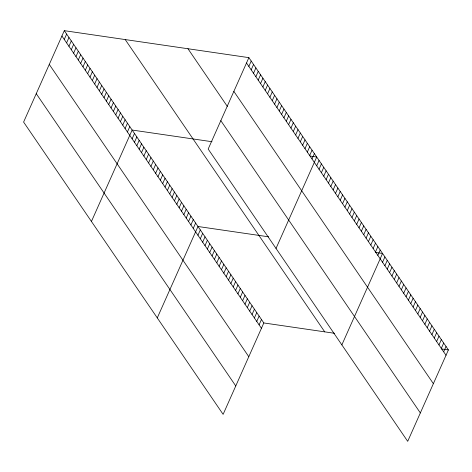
<?xml version="1.0" encoding="UTF-8"?>
<svg xmlns="http://www.w3.org/2000/svg" width="472" height="472" viewBox="0 0 472 472"><rect width="100%" height="100%" fill="white"/><g stroke="black" fill="none" stroke-linecap="round" stroke-linejoin="round"><path stroke-width="0.71" d="M64.298 30.668L23.6 122.071L223.12 414.357L263.818 322.948L64.298 30.668L248.88 57.643L448.4 349.929L407.702 441.332L208.181 149.052L248.88 57.643M64.257 39.436L66.635 34.09M66.599 42.864L68.977 37.518M68.936 46.291L71.313 40.946M71.278 49.713L73.656 44.374M73.614 53.141L75.992 47.802M75.957 56.569L78.334 51.224M78.293 59.997L80.671 54.652M80.635 63.425L83.013 58.08M82.972 66.847L85.349 61.508M85.308 70.275L87.692 64.935M87.65 73.703L90.028 68.357M89.987 77.131L92.37 71.785M92.329 80.559L94.707 75.213M94.665 83.981L97.049 78.641M97.008 87.409L99.385 82.069M99.344 90.836L101.728 85.491M101.686 94.264L104.064 88.919M104.023 97.692L106.401 92.347M106.365 101.114L108.743 95.775M108.702 104.542L111.079 99.203M111.044 107.97L113.422 102.625M113.38 111.398L115.758 106.052M115.723 114.826L118.1 109.48M118.059 118.248L120.437 112.908M120.401 121.676L122.779 116.336M122.738 125.104L125.115 119.758M125.08 128.531L127.458 123.186M127.416 131.959L129.794 126.614M91.438 221.451L132.136 130.042L212.005 141.718M132.107 138.827L134.485 133.487M134.461 142.273L136.839 136.927M136.809 145.718L139.187 140.373M139.163 149.164L141.541 143.818M141.511 152.609L143.889 147.264M143.866 156.049L146.243 150.71M146.214 159.495L148.597 154.155M148.568 162.94L150.946 157.601M150.916 166.386L153.3 161.04M153.27 169.832L155.648 164.486M155.624 173.277L158.002 167.932M157.972 176.723L160.35 171.377M160.327 180.162L162.704 174.823M162.675 183.608L165.052 178.268M165.029 187.054L167.407 181.714M167.377 190.499L169.761 185.154M169.731 193.945L172.109 188.599M172.085 197.39L174.463 192.045M174.433 200.836L176.811 195.491M176.788 204.276L179.165 198.936M179.136 207.721L181.513 202.382M181.49 211.167L183.868 205.827M248.838 66.416L251.222 61.071M183.838 214.612L186.216 209.267M251.181 69.844L253.558 64.499M186.192 218.058L188.57 212.713M253.517 73.266L255.895 67.927M188.54 221.504L190.924 216.158M255.859 76.694L258.237 71.355M190.894 224.949L193.272 219.604M258.196 80.122L260.573 74.777M193.249 228.389L195.626 223.049M260.538 83.55L262.916 78.204M157.276 317.904L197.975 226.495L268.692 236.832M262.875 86.978L265.252 81.632M197.951 235.28L200.329 229.941M265.217 90.4L267.594 85.06M200.299 238.726L202.677 233.38M267.553 93.828L269.931 88.488M202.653 242.171L205.031 236.826M269.895 97.256L272.273 91.916M205.001 245.617L207.379 240.272M272.232 100.683L274.61 95.338M207.355 249.063L209.733 243.717M274.574 104.111L276.952 98.766M209.704 252.502L212.087 247.163M276.911 107.533L279.288 102.194M212.058 255.948L214.435 250.608M279.253 110.961L281.631 105.622M214.412 259.393L216.79 254.048M281.589 114.389L283.967 109.05M216.76 262.839L219.138 257.494M283.926 117.817L286.309 112.472M219.114 266.285L221.492 260.939M286.268 121.245L288.646 115.9M221.462 269.73L223.84 264.385M288.604 124.673L290.988 119.328M223.816 273.17L226.194 267.83M290.947 128.095L293.324 122.755M226.165 276.616L228.548 271.276M293.283 131.523L295.667 126.183M228.519 280.061L230.897 274.722M295.625 134.951L298.003 129.605M230.867 283.507L233.251 278.161M297.962 138.379L300.339 133.033M233.221 286.952L235.599 281.607M300.304 141.806L302.682 136.461M235.575 290.398L237.953 285.053M302.641 145.228L305.018 139.889M237.923 293.844L240.301 288.498M304.983 148.656L307.361 143.317M240.277 297.283L242.655 291.944M307.319 152.084L309.697 146.739M242.626 300.729L245.003 295.389M309.661 155.512L312.039 150.167M244.98 304.174L247.357 298.835M311.998 158.94L314.376 153.595M247.328 307.62L249.712 302.275M276.02 248.431L316.718 157.023L310.192 156.067M249.682 311.066L252.06 305.72M316.688 165.808L319.066 160.468M252.03 314.511L254.414 309.166M319.042 169.253L321.42 163.908M254.384 317.957L256.762 312.611M321.391 172.699L323.768 167.353M256.738 321.397L259.116 316.057M323.745 176.144L326.123 170.799M259.087 324.842L261.464 319.503M326.093 179.59L328.477 174.245M328.447 183.03L330.825 177.69M330.801 186.475L333.179 181.136M333.149 189.921L335.527 184.582M335.503 193.367L337.881 188.021M337.852 196.812L340.229 191.467M340.206 200.258L342.583 194.912M342.554 203.703L344.932 198.358M344.908 207.143L347.286 201.804M347.256 210.589L349.64 205.249M349.61 214.034L351.988 208.695M351.964 217.48L354.342 212.135M354.313 220.925L356.69 215.58M356.667 224.371L359.044 219.026M359.015 227.817L361.393 222.471M361.369 231.256L363.747 225.917M363.717 234.702L366.101 229.362M366.071 238.148L368.449 232.808M368.42 241.593L370.803 236.248M370.774 245.039L373.151 239.693M373.128 248.484L375.505 243.139M375.476 251.93L377.854 246.585M377.83 255.37L380.208 250.03M341.858 344.884L382.556 253.476L375.305 252.414M382.532 262.261L384.91 256.915M384.881 265.707L387.264 260.361M387.235 269.152L389.612 263.807M389.583 272.598L391.966 267.252M391.937 276.037L394.315 270.698M394.291 279.483L396.669 274.143M396.639 282.929L399.017 277.589M398.993 286.374L401.371 281.029M401.342 289.82L403.719 284.474M403.696 293.265L406.073 287.92M406.044 296.711L408.427 291.366M408.398 300.151L410.776 294.811M410.746 303.596L413.13 298.257M413.1 307.042L415.478 301.702M415.454 310.488L417.832 305.142M417.803 313.933L420.18 308.588M420.157 317.379L422.534 312.033M422.505 320.824L424.883 315.479M424.859 324.264L427.237 318.924M427.207 327.71L429.591 322.37M429.561 331.155L431.939 325.816M431.909 334.601L434.293 329.255M434.264 338.046L436.641 332.701M436.618 341.492L438.995 336.147M438.966 344.938L441.344 339.592M441.32 348.377L443.698 343.038M443.668 351.823L446.046 346.483M263.818 322.948L334.536 333.285M441.149 348.867L448.4 349.929M246.502 62.988L446.022 355.268M233.858 91.391L433.379 383.671M187.968 48.74L227.345 106.424M220.825 120.655L420.346 412.935M125.21 39.571L324.73 331.851M61.92 36.008L261.441 328.288M49.271 64.41L248.791 356.69M36.244 93.674L235.764 385.954"/></g></svg>
